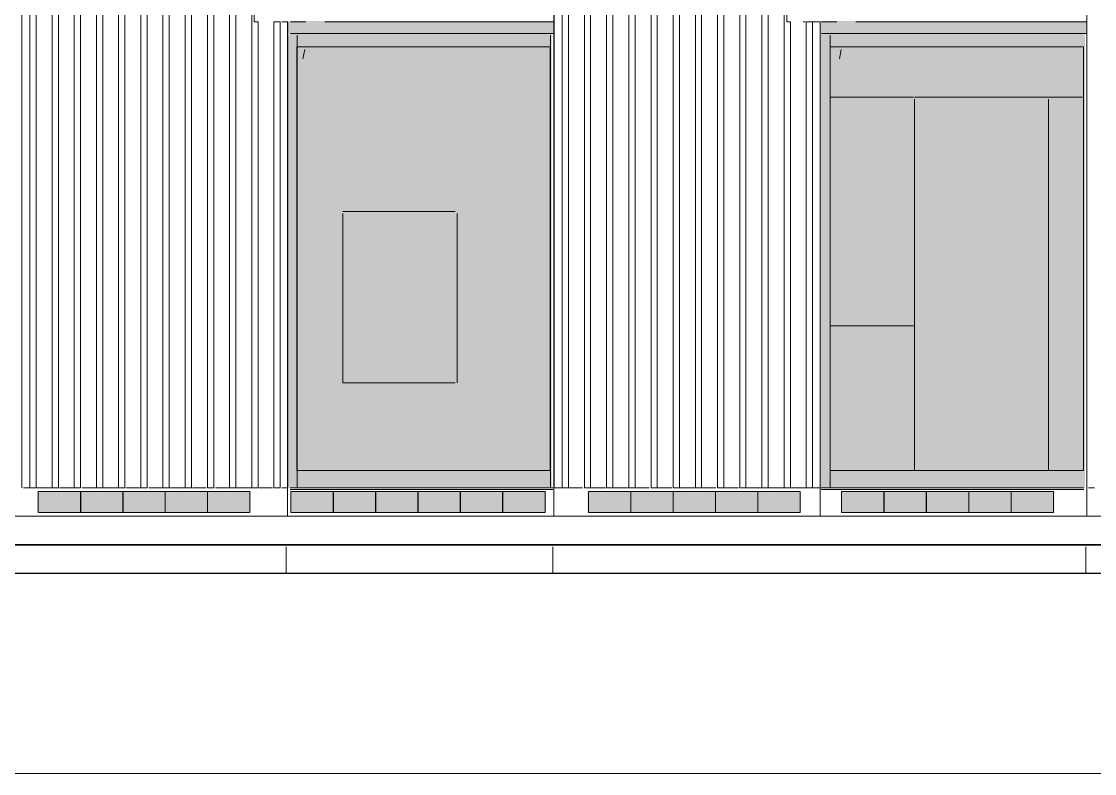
# Model space of a CAD drawing. Header units: millimetres. Extents: x 0 to 84100, y 0 to 59400.
# Drawn here: x 24981 to 30615, y 45447 to 49394 of the extents above; entities that cross this region are included whole.
import ezdxf

# ---------------------------------------------------------------- set-up
doc = ezdxf.new("R2010")
doc.units = ezdxf.units.MM
for name, color, linetype, lineweight in [('01_切断（構造・壁）', 7, 'Continuous', 35), ('09_立面の外形', 7, 'Continuous', 30), ('10_見えがかり', 7, 'Continuous', 13), ('12_見えがかり（ガラス）', 5, 'Continuous', 9), ('50_寸法', 3, 'Continuous', 9)]:
    doc.layers.add(name, color=color, linetype=linetype, lineweight=lineweight)

msp = doc.modelspace()

# ---------------------------------------------------------------- hatches: boundary and pattern name
at = {"layer": '10_見えがかり', "true_color": 0xe9dcc4}
for points in [[(27774.3, 49391.6), (27774.3, 49331.6), (27769.3, 49326.6), (26389.3, 49326.6), (26384.3, 49331.6), (26384.3, 49391.6), (26389.3, 49396.6), (26469.3, 49396.6), (26569.3, 49396.6), (27769.3, 49396.6)], [(30574.3, 49391.6), (30574.3, 49331.6), (30569.3, 49326.6), (29179.3, 49326.6), (29174.3, 49331.6), (29174.3, 49391.6), (29179.3, 49396.6), (29259.3, 49396.6), (29359.3, 49396.6), (30569.3, 49396.6)], [(26424.3, 49321.6), (26424.3, 49251.6), (26424.3, 47041.6), (26424.3, 46951.6), (26419.3, 46946.6), (26389.3, 46946.6), (26384.3, 46951.6), (26384.3, 49321.6), (26389.3, 49326.6), (26419.3, 49326.6)], [(27754.3, 49321.6), (27754.3, 49261.6), (27749.3, 49256.6), (26429.3, 49256.6), (26424.3, 49261.6), (26424.3, 49321.6), (26429.3, 49326.6), (27749.3, 49326.6)], [(27764.3, 49321.6), (27764.3, 46951.6), (27759.3, 46946.6), (27754.3, 46951.6), (27754.3, 47041.6), (27754.3, 49251.6), (27754.3, 49321.6), (27759.3, 49326.6)], [(29224.3, 49321.6), (29224.3, 49251.6), (29224.3, 47041.6), (29224.3, 46951.6), (29219.3, 46946.6), (29179.3, 46946.6), (29174.3, 46951.6), (29174.3, 49321.6), (29179.3, 49326.6), (29219.3, 49326.6)], [(30554.3, 49321.6), (30554.3, 49261.6), (30549.3, 49256.6), (29229.3, 49256.6), (29224.3, 49261.6), (29224.3, 49321.6), (29229.3, 49326.6), (30549.3, 49326.6)], [(30564.3, 49321.6), (30564.3, 46951.6), (30559.3, 46946.6), (30554.3, 46951.6), (30554.3, 47041.6), (30554.3, 49251.6), (30554.3, 49321.6), (30559.3, 49326.6)], [(27754.3, 47031.6), (27754.3, 46951.6), (27749.3, 46946.6), (26429.3, 46946.6), (26424.3, 46951.6), (26424.3, 47031.6), (26429.3, 47036.6), (27749.3, 47036.6)], [(30554.3, 47031.6), (30554.3, 46951.6), (30549.3, 46946.6), (29229.3, 46946.6), (29224.3, 46951.6), (29224.3, 47031.6), (29229.3, 47036.6), (30549.3, 47036.6)], [(25294.3, 46921.6), (25294.3, 46821.6), (25289.3, 46816.6), (25069.3, 46816.6), (25064.3, 46821.6), (25064.3, 46921.6), (25069.3, 46926.6), (25289.3, 46926.6)], [(25514.3, 46921.6), (25514.3, 46821.6), (25509.3, 46816.6), (25299.3, 46816.6), (25294.3, 46821.6), (25294.3, 46921.6), (25299.3, 46926.6), (25509.3, 46926.6)], [(25734.3, 46921.6), (25734.3, 46821.6), (25729.3, 46816.6), (25519.3, 46816.6), (25514.3, 46821.6), (25514.3, 46921.6), (25519.3, 46926.6), (25729.3, 46926.6)], [(25954.3, 46921.6), (25954.3, 46821.6), (25949.3, 46816.6), (25739.3, 46816.6), (25734.3, 46821.6), (25734.3, 46921.6), (25739.3, 46926.6), (25949.3, 46926.6)], [(26184.3, 46921.6), (26184.3, 46821.6), (26179.3, 46816.6), (25959.3, 46816.6), (25954.3, 46821.6), (25954.3, 46921.6), (25959.3, 46926.6), (26179.3, 46926.6)], [(26614.3, 46921.6), (26614.3, 46821.6), (26609.3, 46816.6), (26399.3, 46816.6), (26394.3, 46821.6), (26394.3, 46921.6), (26399.3, 46926.6), (26609.3, 46926.6)], [(26844.3, 46921.6), (26844.3, 46821.6), (26839.3, 46816.6), (26619.3, 46816.6), (26614.3, 46821.6), (26614.3, 46921.6), (26619.3, 46926.6), (26839.3, 46926.6)], [(27064.3, 46921.6), (27064.3, 46821.6), (27059.3, 46816.6), (26849.3, 46816.6), (26844.3, 46821.6), (26844.3, 46921.6), (26849.3, 46926.6), (27059.3, 46926.6)], [(27284.3, 46921.6), (27284.3, 46821.6), (27279.3, 46816.6), (27069.3, 46816.6), (27064.3, 46821.6), (27064.3, 46921.6), (27069.3, 46926.6), (27279.3, 46926.6)], [(27504.3, 46921.6), (27504.3, 46821.6), (27499.3, 46816.6), (27289.3, 46816.6), (27284.3, 46821.6), (27284.3, 46921.6), (27289.3, 46926.6), (27499.3, 46926.6)], [(27734.3, 46921.6), (27734.3, 46821.6), (27729.3, 46816.6), (27509.3, 46816.6), (27504.3, 46821.6), (27504.3, 46921.6), (27509.3, 46926.6), (27729.3, 46926.6)], [(28184.3, 46921.6), (28184.3, 46821.6), (28179.3, 46816.6), (27959.3, 46816.6), (27954.3, 46821.6), (27954.3, 46921.6), (27959.3, 46926.6), (28179.3, 46926.6)], [(28404.3, 46921.6), (28404.3, 46821.6), (28399.3, 46816.6), (28189.3, 46816.6), (28184.3, 46821.6), (28184.3, 46921.6), (28189.3, 46926.6), (28399.3, 46926.6)], [(28624.3, 46921.6), (28624.3, 46821.6), (28619.3, 46816.6), (28409.3, 46816.6), (28404.3, 46821.6), (28404.3, 46921.6), (28409.3, 46926.6), (28619.3, 46926.6)], [(28844.3, 46921.6), (28844.3, 46821.6), (28839.3, 46816.6), (28629.3, 46816.6), (28624.3, 46821.6), (28624.3, 46921.6), (28629.3, 46926.6), (28839.3, 46926.6)], [(29074.3, 46921.6), (29074.3, 46821.6), (29069.3, 46816.6), (28849.3, 46816.6), (28844.3, 46821.6), (28844.3, 46921.6), (28849.3, 46926.6), (29069.3, 46926.6)], [(29514.3, 46921.6), (29514.3, 46821.6), (29509.3, 46816.6), (29289.3, 46816.6), (29284.3, 46821.6), (29284.3, 46921.6), (29289.3, 46926.6), (29509.3, 46926.6)], [(29734.3, 46921.6), (29734.3, 46821.6), (29729.3, 46816.6), (29519.3, 46816.6), (29514.3, 46821.6), (29514.3, 46921.6), (29519.3, 46926.6), (29729.3, 46926.6)], [(29954.3, 46921.6), (29954.3, 46821.6), (29949.3, 46816.6), (29739.3, 46816.6), (29734.3, 46821.6), (29734.3, 46921.6), (29739.3, 46926.6), (29949.3, 46926.6)], [(30174.3, 46921.6), (30174.3, 46821.6), (30169.3, 46816.6), (29959.3, 46816.6), (29954.3, 46821.6), (29954.3, 46921.6), (29959.3, 46926.6), (30169.3, 46926.6)], [(30404.3, 46921.6), (30404.3, 46821.6), (30399.3, 46816.6), (30179.3, 46816.6), (30174.3, 46821.6), (30174.3, 46921.6), (30179.3, 46926.6), (30399.3, 46926.6)]]:
    msp.add_hatch(color=8, dxfattribs=at).paths.add_polyline_path(points)
at = {"layer": '12_見えがかり（ガラス）', "true_color": 0xdce9f2}
for points in [[(27749.3, 49256.6), (27754.3, 49251.6), (27754.3, 47041.6), (27749.3, 47036.6), (26429.3, 47036.6), (26424.3, 47041.6), (26424.3, 49251.6), (26429.3, 49256.6)], [(30549.3, 49256.6), (30554.3, 49251.6), (30554.3, 47041.6), (30549.3, 47036.6), (29229.3, 47036.6), (29224.3, 47041.6), (29224.3, 49251.6), (29229.3, 49256.6)]]:
    msp.add_hatch(color=8, dxfattribs=at).paths.add_polyline_path(points)

# ---------------------------------------------------------------- linework, layer by layer
at = {"layer": '01_切断（構造・壁）'}
msp.add_lwpolyline([(3834.3, 46646.6), (76265.7, 46646.6)], dxfattribs=at)
at = {"layer": '09_立面の外形'}
msp.add_lwpolyline([(67527.7, 46496.6), (10808.1, 46496.6), (10808.1, 46646.6), (10282, 46646.6)], dxfattribs=at)
at = {"layer": '10_見えがかり'}
for points in [[(25058.6, 49588.4), (25058.6, 46946.6), (25025.4, 46946.6), (25025.4, 49591)], [(25175, 49590.4), (25175, 46946.6), (25141.8, 46946.6), (25141.8, 49589.5)], [(25291.5, 49591.4), (25291.5, 46946.6), (25258.3, 46946.6), (25258.3, 49591.5)], [(25407.9, 49588.9), (25407.9, 46946.6), (25374.7, 46946.6), (25374.7, 49590.8)], [(25524.4, 49590.7), (25524.4, 46946.6), (25491.1, 46946.6), (25491.1, 49589.1)], [(25640.8, 49591.5), (25640.8, 46946.6), (25607.6, 46946.6), (25607.6, 49591.5)], [(25757.2, 49589.3), (25757.2, 46946.6), (25724, 46946.6), (25724, 49590.6)], [(25873.7, 49590.9), (25873.7, 46946.6), (25840.5, 46946.6), (25840.5, 49588.7)], [(25990.1, 49591.5), (25990.1, 46946.6), (25956.9, 46946.6), (25956.9, 49591.4)], [(26106.6, 49589.7), (26106.6, 46946.6), (26073.4, 46946.6), (26073.4, 49590.3)], [(26203.2, 49591.1), (26203.2, 49391.6), (26223, 49391.6), (26223, 46946.6), (26193.1, 46946.6), (26189.8, 46946.6), (26189.8, 49588.2)], [(27852.7, 49591.2), (27852.7, 46946.6), (27820.1, 46946.6), (27820.1, 49588.4)], [(27969.2, 49587.8), (27969.2, 46946.6), (27936.6, 46946.6), (27936.6, 49591.3)], [(28085.7, 49590.1), (28085.7, 46946.6), (28053.1, 46946.6), (28053.1, 49590.2)], [(28202.2, 49591.3), (28202.2, 46946.6), (28169.6, 46946.6), (28169.6, 49588)], [(28318.7, 49588.3), (28318.7, 46946.6), (28286.1, 46946.6), (28286.1, 49591.2)], [(28435.2, 49590.4), (28435.2, 46946.6), (28402.6, 46946.6), (28402.6, 49589.9)], [(28551.6, 49591.4), (28551.6, 46946.6), (28519.1, 46946.6), (28519.1, 49591.6)], [(28668.1, 49588.7), (28668.1, 46946.6), (28635.5, 46946.6), (28635.5, 49591.1)], [(28784.6, 49590.6), (28784.6, 46946.6), (28752, 46946.6), (28752, 49589.7)], [(28901.1, 49591.5), (28901.1, 46946.6), (28868.5, 46946.6), (28868.5, 49591.5)], [(28999.4, 49591.6), (28999.4, 49391.6), (29017.6, 49391.6), (29017.6, 46946.6), (28987.6, 46946.6), (28985, 46946.6), (28985, 49590.9)], [(24982.1, 49570.8), (24982.1, 46946.6)], [(27776, 46796.6), (27776, 49570.8)], [(27776, 49570.8), (27776, 46946.6)], [(27776.9, 49570.8), (27776.9, 46946.6)], [(30573.4, 46796.6), (30573.4, 49570.8)], [(30573.4, 49570.8), (30573.4, 46946.6)], [(30574, 49570.8), (30574, 46946.6)], [(26339.5, 49391.6), (26339.5, 46946.6), (26306.2, 46946.6), (26306.2, 49391.6), (26339.5, 49391.6)], [(26378.3, 49391.6), (26348.4, 49391.6)], [(26378.3, 49391.6), (26348.4, 49391.6)], [(26379.4, 49391.6), (26349.5, 49391.6)], [(26378.3, 46796.6), (26378.3, 49391.6)], [(26378.3, 46946.6), (26378.3, 49391.6)], [(26378.3, 49391.6), (26379.4, 49391.6)], [(26379.4, 49391.6), (26379.4, 46946.6)], [(26474, 49391.6), (26394, 49391.6)], [(27772.8, 49391.6), (26573.9, 49391.6)], [(29094.7, 49391.6), (29084.9, 49391.6)], [(29094.7, 49391.6), (29084.9, 49391.6)], [(29095.6, 49391.6), (29085.7, 49391.6)], [(29134.1, 49391.6), (29134.1, 46946.6), (29101.5, 46946.6), (29101.5, 49391.6), (29134.1, 49391.6)], [(29174.7, 49391.6), (29135.2, 49391.6)], [(29173.8, 49391.6), (29144.2, 49391.6)], [(29173.8, 49391.6), (29144.2, 49391.6)], [(29173.8, 46796.6), (29173.8, 49391.6)], [(29173.8, 46946.6), (29173.8, 49391.6)], [(29174.7, 49391.6), (29174.7, 46946.6)], [(29261.1, 49391.6), (29181.2, 49391.6)], [(30570.9, 49391.6), (29361.1, 49391.6)], [(27772.8, 49331.6), (26394, 49331.6)], [(26427.7, 46946.6), (26427.7, 49321.6)], [(26427.8, 49321.6), (26427.8, 49261.6)], [(27757.8, 49261.6), (27757.8, 49321.6)], [(27757.8, 49321.6), (27757.8, 46946.6)], [(30570.9, 49331.6), (29181.2, 49331.6)], [(29227.1, 46946.6), (29227.1, 49321.6)], [(29227.1, 49321.6), (29227.1, 49261.6)], [(27747.9, 49261.6), (26427.8, 49261.6)], [(26469.1, 49246.1), (26458, 49198.5)], [(30547.3, 49261.6), (29227.1, 49261.6)], [(29285, 49246.1), (29276.4, 49198.5)], [(29224.7, 48996.6), (29663.4, 48996.6)], [(29669.4, 48996.6), (30373.6, 48996.6)], [(29669.4, 47036.6), (29669.4, 48986.6)], [(30552.1, 48996.6), (30373.6, 48996.6)], [(30373.6, 47036.6), (30373.6, 48986.6)], [(30373.6, 47036.6), (30373.6, 48986.6)], [(26668.6, 48396.6), (27258.6, 48396.6)], [(26668.6, 47496.6), (26668.6, 48386.6)], [(27268.6, 47496.6), (27268.6, 48386.6)], [(29663.4, 47796.6), (29224.7, 47796.6)], [(27258.6, 47496.6), (26668.6, 47496.6)], [(27747.9, 47036.6), (26427.8, 47036.6)], [(26427.8, 47036.6), (26427.8, 46946.6)], [(27757.8, 46946.6), (27757.8, 47036.6)], [(30547.3, 47036.6), (29227.1, 47036.6)], [(29227.1, 47036.6), (29227.1, 46946.6)], [(25020.9, 46946.6), (24991, 46946.6)], [(25022, 46946.6), (24992.1, 46946.6)], [(25140.7, 46946.6), (25060.9, 46946.6)], [(25141.8, 46946.6), (25062, 46946.6)], [(25260.5, 46946.6), (25180.6, 46946.6)], [(25261.6, 46946.6), (25181.7, 46946.6)], [(25370.3, 46946.6), (25300.4, 46946.6)], [(25371.4, 46946.6), (25301.5, 46946.6)], [(25490, 46946.6), (25410.2, 46946.6)], [(25491.1, 46946.6), (25411.3, 46946.6)], [(25599.8, 46946.6), (25530, 46946.6)], [(25610.9, 46946.6), (25531.1, 46946.6)], [(25719.6, 46946.6), (25649.7, 46946.6)], [(25720.7, 46946.6), (25650.8, 46946.6)], [(25839.4, 46946.6), (25759.5, 46946.6)], [(25840.5, 46946.6), (25760.6, 46946.6)], [(25949.2, 46946.6), (25879.3, 46946.6)], [(25950.3, 46946.6), (25880.4, 46946.6)], [(26068.9, 46946.6), (25999.1, 46946.6)], [(26070, 46946.6), (26000.2, 46946.6)], [(26188.7, 46946.6), (26108.9, 46946.6)], [(26189.8, 46946.6), (26109.9, 46946.6)], [(26298.5, 46946.6), (26228.6, 46946.6)], [(26299.6, 46946.6), (26229.7, 46946.6)], [(26378.3, 46946.6), (26348.4, 46946.6)], [(26379.4, 46946.6), (26349.5, 46946.6)], [(26378.3, 46946.6), (26379.4, 46946.6)], [(26391.1, 46946.6), (27769.9, 46946.6)], [(26391.1, 46936.6), (27769.9, 46936.6)], [(27769.9, 46936.6), (26391.1, 46936.6)], [(27815.9, 46946.6), (27776, 46946.6)], [(27816.8, 46946.6), (27776.9, 46946.6)], [(27925.8, 46946.6), (27855.9, 46946.6)], [(27926.6, 46946.6), (27856.7, 46946.6)], [(28045.6, 46946.6), (27965.7, 46946.6)], [(28046.4, 46946.6), (27966.6, 46946.6)], [(28165.4, 46946.6), (28085.5, 46946.6)], [(28166.3, 46946.6), (28086.4, 46946.6)], [(28275.2, 46946.6), (28205.3, 46946.6)], [(28276.1, 46946.6), (28206.2, 46946.6)], [(28395, 46946.6), (28315.2, 46946.6)], [(28395.9, 46946.6), (28316, 46946.6)], [(28514.9, 46946.6), (28435, 46946.6)], [(28515.7, 46946.6), (28435.9, 46946.6)], [(28624.7, 46946.6), (28554.8, 46946.6)], [(28625.6, 46946.6), (28555.7, 46946.6)], [(28744.5, 46946.6), (28664.6, 46946.6)], [(28745.4, 46946.6), (28665.5, 46946.6)], [(28874.3, 46946.6), (28784.4, 46946.6)], [(28865.2, 46946.6), (28785.3, 46946.6)], [(28975, 46946.6), (28905.1, 46946.6)], [(28984.1, 46946.6), (28914.2, 46946.6)], [(29094.8, 46946.6), (29015, 46946.6)], [(29103.9, 46946.6), (29024.1, 46946.6)], [(29174.7, 46946.6), (29134.8, 46946.6)], [(29173.8, 46946.6), (29143.9, 46946.6)], [(29178.7, 46946.6), (30558.6, 46946.6)], [(30558.6, 46936.6), (29178.7, 46936.6)], [(29178.7, 46936.6), (30558.6, 46936.6)], [(30613.3, 46946.6), (30583.4, 46946.6)], [(30614, 46946.6), (30584, 46946.6)], [(25292.1, 46926.6), (25292.1, 46816.6), (25068.6, 46816.6), (25068.6, 46926.6), (25292.1, 46926.6)], [(25514.2, 46926.6), (25514.2, 46816.6), (25290.6, 46816.6), (25290.6, 46926.6), (25514.2, 46926.6)], [(25736.2, 46926.6), (25736.2, 46816.6), (25512.7, 46816.6), (25512.7, 46926.6), (25736.2, 46926.6)], [(25958.3, 46926.6), (25958.3, 46816.6), (25734.8, 46816.6), (25734.8, 46926.6), (25958.3, 46926.6)], [(26180.4, 46926.6), (26180.4, 46816.6), (25956.9, 46816.6), (25956.9, 46926.6), (26180.4, 46926.6)], [(26618.4, 46926.6), (26618.4, 46816.6), (26394.8, 46816.6), (26394.8, 46926.6), (26618.4, 46926.6)], [(26840.8, 46926.6), (26840.8, 46816.6), (26617.2, 46816.6), (26617.2, 46926.6), (26840.8, 46926.6)], [(27063.2, 46926.6), (27063.2, 46816.6), (26839.6, 46816.6), (26839.6, 46926.6), (27063.2, 46926.6)], [(27285.6, 46926.6), (27285.6, 46816.6), (27062, 46816.6), (27062, 46926.6), (27285.6, 46926.6)], [(27508, 46926.6), (27508, 46816.6), (27284.4, 46816.6), (27284.4, 46926.6), (27508, 46926.6)], [(27730.4, 46926.6), (27730.4, 46816.6), (27506.8, 46816.6), (27506.8, 46926.6), (27730.4, 46926.6)], [(28180.5, 46926.6), (28180.5, 46816.6), (27957.1, 46816.6), (27957.1, 46926.6), (28180.5, 46926.6)], [(28402.8, 46926.6), (28402.8, 46816.6), (28179.3, 46816.6), (28179.3, 46926.6), (28402.8, 46926.6)], [(28625.1, 46926.6), (28625.1, 46816.6), (28401.6, 46816.6), (28401.6, 46926.6), (28625.1, 46926.6)], [(28847.4, 46926.6), (28847.4, 46816.6), (28623.9, 46816.6), (28623.9, 46926.6), (28847.4, 46926.6)], [(29069.7, 46926.6), (29069.7, 46816.6), (28846.2, 46816.6), (28846.2, 46926.6), (29069.7, 46926.6)], [(29509.5, 46926.6), (29509.5, 46816.6), (29286.1, 46816.6), (29286.1, 46926.6), (29509.5, 46926.6)], [(29732.1, 46926.6), (29732.1, 46816.6), (29508.6, 46816.6), (29508.6, 46926.6), (29732.1, 46926.6)], [(29954.6, 46926.6), (29954.6, 46816.6), (29731.2, 46816.6), (29731.2, 46926.6), (29954.6, 46926.6)], [(30177.2, 46926.6), (30177.2, 46816.6), (29953.8, 46816.6), (29953.8, 46926.6), (30177.2, 46926.6)], [(30399.8, 46926.6), (30399.8, 46816.6), (30176.3, 46816.6), (30176.3, 46926.6), (30399.8, 46926.6)], [(24213.5, 46796.6), (25106.3, 46796.6)], [(25106.3, 46796.6), (25999.5, 46796.6)], [(25999.5, 46796.6), (26893, 46796.6)], [(26893, 46796.6), (27786.7, 46796.6)], [(27786.7, 46796.6), (28680.7, 46796.6)], [(28680.7, 46796.6), (29574.9, 46796.6)], [(29574.9, 46796.6), (30469.3, 46796.6)], [(30469.3, 46796.6), (31363.9, 46796.6)], [(24213.5, 46646.6), (25106.3, 46646.6)], [(25106.3, 46646.6), (25999.5, 46646.6)], [(25999.5, 46646.6), (26893, 46646.6)], [(26893, 46646.6), (27786.7, 46646.6)], [(27786.7, 46646.6), (28680.7, 46646.6)], [(28680.7, 46646.6), (29574.9, 46646.6)], [(29574.9, 46646.6), (30469.3, 46646.6)], [(30469.3, 46646.6), (31363.9, 46646.6)], [(26371.1, 46496.6), (26371.1, 46636.6)], [(27769.9, 46496.6), (27769.9, 46636.6)], [(30568.6, 46496.6), (30568.6, 46636.6)], [(24981, 46496.6), (26368.8, 46496.6)], [(24981, 46496.6), (26368.8, 46496.6)], [(26368.8, 46496.6), (26371.1, 46496.6)], [(27769.9, 46496.6), (26371.1, 46496.6)], [(27777.8, 46496.6), (29156.9, 46496.6)], [(30568.6, 46496.6), (29168.7, 46496.6)], [(31957.2, 46496.6), (30567, 46496.6)], [(30568.6, 46496.6), (30567, 46496.6)]]:
    msp.add_lwpolyline(points, dxfattribs=at)
at = {"layer": '12_見えがかり（ガラス）'}
for points in [[(26426.3, 49261.6), (27756.3, 49261.6)], [(26426.3, 49261.6), (26426.3, 47036.6)], [(27757, 49261.6), (26427, 49261.6)], [(26427, 49261.6), (26427, 47036.6)], [(27756.3, 47036.6), (27756.3, 49261.6)], [(27757, 47036.6), (27757, 49261.6)], [(29226.1, 49261.6), (30556.1, 49261.6)], [(29226.1, 49261.6), (29226.1, 47036.6)], [(30556.6, 49261.6), (29226.6, 49261.6)], [(29226.6, 49261.6), (29226.6, 47036.6)], [(30556.1, 47036.6), (30556.1, 49261.6)], [(30556.6, 47036.6), (30556.6, 49261.6)], [(27756.3, 47036.6), (26426.3, 47036.6)], [(27757, 47036.6), (26427, 47036.6)], [(30556.1, 47036.6), (29226.1, 47036.6)], [(30556.6, 47036.6), (29226.6, 47036.6)]]:
    msp.add_lwpolyline(points, dxfattribs=at)
at = {"layer": '50_寸法'}
msp.add_lwpolyline([(6334.3, 45446.6), (73765.7, 45446.6)], dxfattribs=at)

doc.saveas('drawing.dxf')
